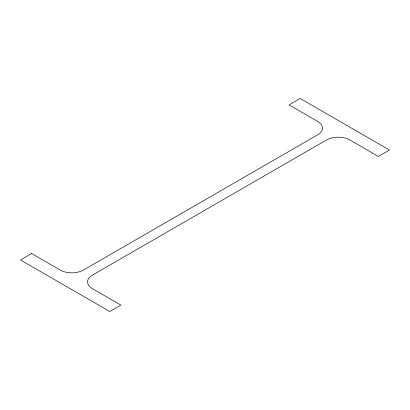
<?xml version="1.0" encoding="UTF-8"?>
<svg xmlns="http://www.w3.org/2000/svg" width="410" height="410" viewBox="0 0 410 410"><rect width="100%" height="100%" fill="white"/><g stroke="black" fill="none" stroke-linecap="round" stroke-linejoin="round"><path stroke-width="0.61" d="M31.616 253.549L20.5 259.966L109.798 311.518L120.914 305.101L92.317 288.589A16.415 9.476 0 0 1 92.317 275.187L326.565 139.943A16.415 9.476 0 0 1 349.781 139.943L378.384 156.451L389.5 150.034L300.202 98.482L289.086 104.898L317.683 121.411A16.415 9.476 0 0 1 317.683 134.813L83.435 270.057A16.415 9.476 0 0 1 60.219 270.057L31.616 253.549"/></g></svg>
